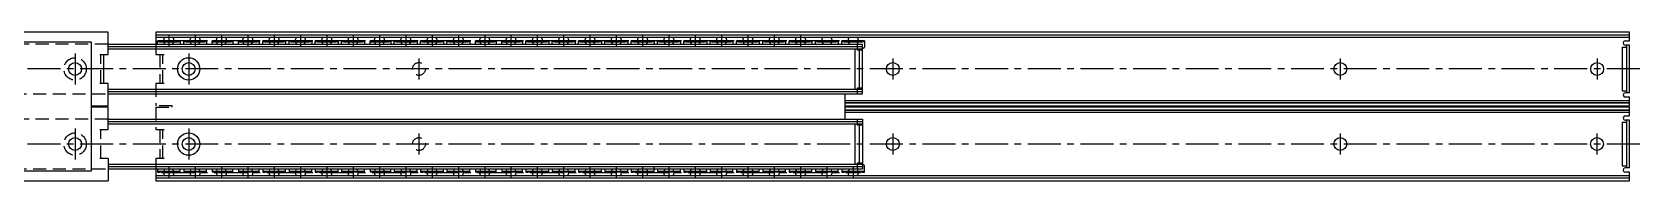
# Model space of a CAD drawing. Extents: x -5 to 1527, y -8 to 81.
# Drawn here: x 751 to 1527, y 10 to 81 of the extents above; entities that cross this region are included whole.
import ezdxf

# ---------------------------------------------------------------- set-up
doc = ezdxf.new("R2010")
doc.units = 0
doc.header["$LTSCALE"] = 0.5
doc.linetypes.add('CENTER', pattern=[50.8, 31.75, -6.35, 6.35, -6.35])
doc.linetypes.add('DASHED', pattern=[19.05, 12.7, -6.35])
for name, color, linetype in [('MSM_CENTER', 1, 'CENTER'), ('MSM_CONTINUOUS', 7, 'CONTINUOUS'), ('MSM_DASHED', 4, 'DASHED')]:
    doc.layers.add(name, color=color, linetype=linetype)

msp = doc.modelspace()

# ---------------------------------------------------------------- linework, layer by layer
at = {"layer": 'MSM_CENTER'}
for p, q in [((816.86, 79.89), (816.86, 74.67)), ((829.56, 79.89), (829.56, 74.67)), ((842.26, 79.89), (842.26, 74.67)), ((854.96, 79.89), (854.96, 74.67)), ((867.66, 79.89), (867.66, 74.67)), ((880.36, 79.89), (880.36, 74.67)), ((893.06, 79.89), (893.06, 74.67)), ((905.76, 79.89), (905.76, 74.67)), ((918.46, 79.89), (918.46, 74.67)), ((931.16, 79.89), (931.16, 74.67)), ((943.86, 79.89), (943.86, 74.67)), ((956.56, 79.89), (956.56, 74.67)), ((969.26, 79.89), (969.26, 74.67)), ((981.96, 79.89), (981.96, 74.67)), ((994.66, 79.89), (994.66, 74.67)), ((1007.36, 79.89), (1007.36, 74.67)), ((1020.06, 79.89), (1020.06, 74.67)), ((1032.76, 79.89), (1032.76, 74.67)), ((1045.46, 79.89), (1045.46, 74.67)), ((1058.16, 79.89), (1058.16, 74.67)), ((1070.86, 79.89), (1070.86, 74.67)), ((1083.56, 79.89), (1083.56, 74.67)), ((1096.26, 79.89), (1096.26, 74.67)), ((1108.96, 79.89), (1108.96, 74.67)), ((1121.66, 79.89), (1121.66, 74.67)), ((771.66, 71.15), (771.66, 56.35)), ((813.36, 77.4), (1150.56, 77.4)), ((826.46, 71.15), (826.46, 56.35)), ((1526.56, 63.75), (71.56, 63.75)), ((937.56, 68.85), (937.56, 58.65)), ((1166.16, 68.85), (1166.16, 58.65)), ((1382.06, 68.85), (1382.06, 58.65)), ((1505.96, 68.85), (1505.96, 58.65)), ((771.66, 35.05), (771.66, 20.25)), ((826.46, 35.05), (826.46, 20.25)), ((937.56, 32.75), (937.56, 22.55)), ((1166.16, 32.75), (1166.16, 22.55)), ((1382.06, 32.75), (1382.06, 22.55)), ((1505.86, 32.75), (1505.86, 22.55)), ((1526.56, 27.65), (71.56, 27.65)), ((816.86, 16.73), (816.86, 11.51)), ((829.56, 16.73), (829.56, 11.51)), ((842.26, 16.73), (842.26, 11.51)), ((854.96, 16.73), (854.96, 11.51)), ((867.66, 16.73), (867.66, 11.51)), ((880.36, 16.73), (880.36, 11.51)), ((893.06, 16.73), (893.06, 11.51)), ((905.76, 16.73), (905.76, 11.51)), ((918.46, 16.73), (918.46, 11.51)), ((931.16, 16.73), (931.16, 11.51)), ((943.86, 16.73), (943.86, 11.51)), ((956.56, 16.73), (956.56, 11.51)), ((969.26, 16.73), (969.26, 11.51)), ((981.96, 16.73), (981.96, 11.51)), ((994.66, 16.73), (994.66, 11.51)), ((1007.36, 16.73), (1007.36, 11.51)), ((1020.06, 16.73), (1020.06, 11.51)), ((1032.76, 16.73), (1032.76, 11.51)), ((1045.46, 16.73), (1045.46, 11.51)), ((1058.16, 16.73), (1058.16, 11.51)), ((1070.86, 16.73), (1070.86, 11.51)), ((1083.56, 16.73), (1083.56, 11.51)), ((1096.26, 16.73), (1096.26, 11.51)), ((1108.96, 16.73), (1108.96, 11.51)), ((1121.66, 16.73), (1121.66, 11.51)), ((1134.36, 16.73), (1134.36, 11.51)), ((1147.06, 16.73), (1147.06, 11.51)), ((813.36, 14), (1150.56, 14))]:
    msp.add_line(p, q, dxfattribs=at)
at = {"layer": 'MSM_CONTINUOUS'}
for p, q in [((787.56, 81.4), (76.56, 81.4)), ((787.56, 70.75), (787.56, 81.4)), ((1521.56, 81.4), (810.56, 81.4)), ((810.56, 81.4), (810.56, 75.67)), ((810.56, 80.2), (1521.56, 80.2)), ((1521.56, 78.89), (810.56, 78.89)), ((1521.56, 77.25), (1521.56, 81.4)), ((779.56, 76.7), (84.56, 76.7)), ((779.56, 14.7), (779.56, 76.7)), ((783.56, 70.75), (787.56, 70.75)), ((785.56, 56.75), (785.56, 70.75)), ((787.56, 75.67), (1151.56, 75.67)), ((787.56, 74.62), (1151.56, 74.62)), ((787.56, 73.4), (1151.56, 73.4)), ((811.36, 75.67), (811.36, 77.23)), ((821.36, 77.25), (812.36, 77.25)), ((812.36, 76.75), (821.36, 76.75)), ((822.36, 77.23), (822.36, 75.67)), ((824.06, 75.67), (824.06, 77.23)), ((834.06, 77.25), (825.06, 77.25)), ((825.06, 76.75), (834.06, 76.75)), ((835.06, 77.23), (835.06, 75.67)), ((846.76, 77.25), (837.76, 77.25)), ((837.76, 75.67), (837.76, 77.25)), ((837.76, 76.75), (846.76, 76.75)), ((847.76, 77.23), (847.76, 75.67)), ((859.46, 77.25), (850.46, 77.25)), ((850.46, 75.67), (850.46, 77.25)), ((850.46, 76.75), (859.46, 76.75)), ((860.46, 77.23), (860.46, 75.67)), ((862.16, 75.67), (862.16, 77.23)), ((872.16, 77.25), (863.16, 77.25)), ((863.16, 76.75), (872.16, 76.75)), ((873.16, 77.23), (873.16, 75.67)), ((874.86, 75.67), (874.86, 77.23)), ((884.86, 77.25), (875.86, 77.25)), ((875.86, 76.75), (884.86, 76.75)), ((885.86, 77.23), (885.86, 75.67)), ((887.56, 75.67), (887.56, 77.23)), ((897.56, 77.25), (888.56, 77.25)), ((888.56, 76.75), (897.56, 76.75)), ((898.56, 77.23), (898.56, 75.67)), ((900.26, 75.67), (900.26, 77.23)), ((910.26, 77.25), (901.26, 77.25)), ((901.26, 76.75), (910.26, 76.75)), ((911.26, 77.23), (911.26, 75.67)), ((922.96, 77.25), (913.96, 77.25)), ((913.96, 75.67), (913.96, 77.25)), ((913.96, 76.75), (922.96, 76.75)), ((923.96, 77.23), (923.96, 75.67)), ((925.66, 75.67), (925.66, 77.23)), ((935.66, 77.25), (926.66, 77.25)), ((926.66, 76.75), (935.66, 76.75)), ((936.66, 77.23), (936.66, 75.71)), ((938.36, 75.67), (938.36, 77.23)), ((948.36, 77.25), (939.36, 77.25)), ((939.36, 76.75), (948.36, 76.75)), ((949.36, 77.23), (949.36, 75.67)), ((951.06, 75.67), (951.06, 77.23)), ((961.06, 77.25), (952.06, 77.25)), ((952.06, 76.75), (961.06, 76.75)), ((962.06, 77.23), (962.06, 75.67)), ((973.76, 77.25), (964.76, 77.25)), ((964.76, 75.67), (964.76, 77.25)), ((964.76, 76.75), (973.76, 76.75)), ((974.76, 77.23), (974.76, 75.67)), ((986.46, 77.25), (977.46, 77.25)), ((977.46, 75.67), (977.46, 77.25)), ((977.46, 76.75), (986.46, 76.75)), ((987.46, 77.23), (987.46, 75.67)), ((989.16, 75.67), (989.16, 77.23)), ((999.16, 77.25), (990.16, 77.25)), ((990.16, 76.75), (999.16, 76.75)), ((1000.16, 77.23), (1000.16, 75.67)), ((1001.86, 75.67), (1001.86, 77.23)), ((1011.86, 77.25), (1002.86, 77.25)), ((1002.86, 76.75), (1011.86, 76.75)), ((1012.86, 77.23), (1012.86, 75.67)), ((1014.56, 75.67), (1014.56, 77.23)), ((1024.56, 77.25), (1015.56, 77.25)), ((1015.56, 76.75), (1024.56, 76.75)), ((1025.56, 77.23), (1025.56, 75.67)), ((1027.26, 75.67), (1027.26, 77.23)), ((1037.26, 77.25), (1028.26, 77.25)), ((1028.26, 76.75), (1037.26, 76.75)), ((1038.26, 77.23), (1038.26, 75.67)), ((1039.96, 75.67), (1039.96, 77.23)), ((1049.96, 77.25), (1040.96, 77.25)), ((1040.96, 76.75), (1049.96, 76.75)), ((1050.96, 77.23), (1050.96, 75.67)), ((1052.66, 75.67), (1052.66, 77.23)), ((1062.66, 77.25), (1053.66, 77.25)), ((1053.66, 76.75), (1062.66, 76.75)), ((1063.66, 77.23), (1063.66, 75.67)), ((1065.36, 75.67), (1065.36, 77.23)), ((1075.36, 77.25), (1066.36, 77.25)), ((1066.36, 76.75), (1075.36, 76.75)), ((1076.36, 77.23), (1076.36, 75.67)), ((1078.06, 75.67), (1078.06, 77.23)), ((1088.06, 77.25), (1079.06, 77.25)), ((1079.06, 76.75), (1088.06, 76.75)), ((1089.06, 77.23), (1089.06, 75.67)), ((1090.76, 75.67), (1090.76, 77.23)), ((1100.76, 77.25), (1091.76, 77.25)), ((1091.76, 76.75), (1100.76, 76.75)), ((1101.76, 77.23), (1101.76, 75.67)), ((1103.46, 75.67), (1103.46, 77.23)), ((1113.46, 77.25), (1104.46, 77.25)), ((1104.46, 76.75), (1113.46, 76.75)), ((1114.46, 77.23), (1114.46, 75.67)), ((1116.16, 75.67), (1116.16, 77.23)), ((1126.16, 77.25), (1117.16, 77.25)), ((1117.16, 76.75), (1126.16, 76.75)), ((1127.16, 77.23), (1127.16, 75.67)), ((1128.86, 75.67), (1128.86, 77.23)), ((1138.86, 77.25), (1129.86, 77.25)), ((1129.86, 76.75), (1138.86, 76.75)), ((1139.86, 77.23), (1139.86, 75.67)), ((1141.56, 75.67), (1141.56, 77.23)), ((1151.56, 77.25), (1142.56, 77.25)), ((1142.56, 76.75), (1151.56, 76.75)), ((1148.06, 54.1), (1148.06, 73.4)), ((1149.06, 72.75), (1149.06, 75.67)), ((1151.56, 72.75), (1149.06, 72.75)), ((1150.06, 54.75), (1150.06, 72.75)), ((1151.56, 51.83), (1151.56, 75.67)), ((1152.06, 73.75), (1151.56, 73.75)), ((1152.56, 77.23), (1152.56, 74.25)), ((1518.06, 74.25), (1520.06, 74.25)), ((1518.06, 74.25), (1518.06, 53.25)), ((1519.56, 77.25), (1521.56, 77.25)), ((1521.56, 75.25), (1519.56, 75.25)), ((1520.06, 75.25), (1520.06, 52.25)), ((1521.56, 52.25), (1521.56, 75.25)), ((787.56, 56.75), (783.56, 56.75)), ((787.56, 46.1), (787.56, 56.75)), ((1149.06, 51.83), (1149.06, 54.75)), ((1149.06, 54.75), (1151.56, 54.75)), ((787.56, 54.1), (1151.56, 54.1)), ((787.56, 52.88), (1151.56, 52.88)), ((787.56, 51.83), (1151.56, 51.83)), ((1143.06, 51.83), (1143.06, 39.57)), ((1143.06, 48.61), (1521.56, 48.61)), ((1143.06, 47.6), (1521.56, 47.6)), ((1521.56, 47.3), (1143.06, 47.3)), ((1518.06, 53.25), (1520.06, 53.25)), ((1521.56, 52.25), (1519.56, 52.25)), ((1521.56, 50.25), (1519.56, 50.25)), ((1521.56, 46.1), (1521.56, 50.25)), ((779.56, 46.1), (787.56, 46.1)), ((787.56, 45.3), (779.56, 45.3)), ((787.56, 34.65), (787.56, 45.3)), ((787.56, 39.57), (1151.56, 39.57)), ((1143.06, 46.1), (1521.56, 46.1)), ((1521.56, 45.3), (1143.06, 45.3)), ((1143.06, 44.1), (1521.56, 44.1)), ((1521.56, 43.8), (1143.06, 43.8)), ((1521.56, 42.79), (1143.06, 42.79)), ((1149.06, 36.65), (1149.06, 39.57)), ((1151.56, 39.57), (1151.56, 15.73)), ((1513.56, 45.3), (1513.56, 46.1)), ((1519.56, 41.15), (1521.56, 41.15)), ((1521.56, 39.15), (1519.56, 39.15)), ((1520.06, 39.15), (1520.06, 16.15)), ((1521.56, 41.15), (1521.56, 45.3)), ((1521.56, 16.15), (1521.56, 39.15)), ((783.56, 34.65), (787.56, 34.65)), ((787.56, 38.52), (1151.56, 38.52)), ((787.56, 37.3), (1151.56, 37.3)), ((1148.06, 18), (1148.06, 37.3)), ((1151.56, 36.65), (1149.06, 36.65)), ((1150.06, 18.65), (1150.06, 36.65)), ((1518.06, 38.15), (1518.06, 17.15)), ((1518.06, 38.15), (1520.06, 38.15)), ((787.56, 20.65), (783.56, 20.65)), ((787.56, 20.65), (787.56, 10)), ((787.56, 18), (1151.56, 18)), ((787.56, 16.78), (1151.56, 16.78)), ((787.56, 15.73), (1151.56, 15.73)), ((810.56, 15.73), (810.56, 10)), ((811.36, 15.73), (811.36, 14.17)), ((822.36, 14.17), (822.36, 15.73)), ((824.06, 15.73), (824.06, 14.17)), ((835.06, 14.17), (835.06, 15.73)), ((837.76, 15.73), (837.76, 14.15)), ((847.76, 14.17), (847.76, 15.73)), ((850.46, 15.73), (850.46, 14.15)), ((860.46, 14.17), (860.46, 15.73)), ((862.16, 15.73), (862.16, 14.17)), ((873.16, 14.17), (873.16, 15.73)), ((874.86, 15.73), (874.86, 14.17)), ((885.86, 14.17), (885.86, 15.73)), ((887.56, 15.73), (887.56, 14.17)), ((898.56, 14.17), (898.56, 15.73)), ((900.26, 15.73), (900.26, 14.17)), ((911.26, 14.17), (911.26, 15.73)), ((913.96, 15.73), (913.96, 14.15)), ((923.96, 14.17), (923.96, 15.73)), ((925.66, 15.73), (925.66, 14.17)), ((936.66, 14.17), (936.66, 15.69)), ((938.36, 15.73), (938.36, 14.17)), ((949.36, 14.17), (949.36, 15.73)), ((951.06, 15.73), (951.06, 14.17)), ((962.06, 14.17), (962.06, 15.73)), ((964.76, 15.73), (964.76, 14.15)), ((974.76, 14.17), (974.76, 15.73)), ((977.46, 15.73), (977.46, 14.15)), ((987.46, 14.17), (987.46, 15.73)), ((989.16, 15.73), (989.16, 14.17)), ((1000.16, 14.17), (1000.16, 15.73)), ((1001.86, 15.73), (1001.86, 14.17)), ((1012.86, 14.17), (1012.86, 15.73)), ((1014.56, 15.73), (1014.56, 14.17)), ((1025.56, 14.17), (1025.56, 15.73)), ((1027.26, 15.73), (1027.26, 14.17)), ((1038.26, 14.17), (1038.26, 15.73)), ((1039.96, 15.73), (1039.96, 14.17)), ((1050.96, 14.17), (1050.96, 16.78)), ((1052.66, 15.73), (1052.66, 14.17)), ((1063.66, 14.17), (1063.66, 15.73)), ((1065.36, 15.73), (1065.36, 14.17)), ((1076.36, 14.17), (1076.36, 15.73)), ((1078.06, 15.73), (1078.06, 14.17)), ((1089.06, 14.17), (1089.06, 15.73)), ((1090.76, 15.73), (1090.76, 14.17)), ((1101.76, 14.17), (1101.76, 15.73)), ((1103.46, 15.73), (1103.46, 14.17)), ((1114.46, 14.17), (1114.46, 15.73)), ((1116.16, 15.73), (1116.16, 14.17)), ((1127.16, 14.17), (1127.16, 15.73)), ((1128.86, 15.73), (1128.86, 14.17)), ((1139.86, 14.17), (1139.86, 15.73)), ((1141.56, 15.73), (1141.56, 14.17)), ((1149.06, 15.73), (1149.06, 18.65)), ((1149.06, 18.65), (1151.56, 18.65)), ((1152.06, 17.65), (1151.56, 17.65)), ((1152.56, 14.17), (1152.56, 17.15)), ((1518.06, 17.15), (1520.06, 17.15)), ((1521.56, 16.15), (1519.56, 16.15)), ((76.56, 10), (787.56, 10)), ((84.56, 14.7), (779.56, 14.7)), ((810.56, 12.51), (1521.56, 12.51)), ((1521.56, 11.2), (810.56, 11.2)), ((810.56, 10), (1521.56, 10)), ((812.36, 14.65), (821.36, 14.65)), ((821.36, 14.15), (812.36, 14.15)), ((825.06, 14.65), (834.06, 14.65)), ((834.06, 14.15), (825.06, 14.15)), ((837.76, 14.65), (846.76, 14.65)), ((846.76, 14.15), (837.76, 14.15)), ((850.46, 14.65), (859.46, 14.65)), ((859.46, 14.15), (850.46, 14.15)), ((863.16, 14.65), (872.16, 14.65)), ((872.16, 14.15), (863.16, 14.15)), ((875.86, 14.65), (884.86, 14.65)), ((884.86, 14.15), (875.86, 14.15)), ((888.56, 14.65), (897.56, 14.65)), ((897.56, 14.15), (888.56, 14.15)), ((901.26, 14.65), (910.26, 14.65)), ((910.26, 14.15), (901.26, 14.15)), ((913.96, 14.65), (922.96, 14.65)), ((922.96, 14.15), (913.96, 14.15)), ((926.66, 14.65), (935.66, 14.65)), ((935.66, 14.15), (926.66, 14.15)), ((939.36, 14.65), (948.36, 14.65)), ((948.36, 14.15), (939.36, 14.15)), ((952.06, 14.65), (961.06, 14.65)), ((961.06, 14.15), (952.06, 14.15)), ((964.76, 14.65), (973.76, 14.65)), ((973.76, 14.15), (964.76, 14.15)), ((977.46, 14.65), (986.46, 14.65)), ((986.46, 14.15), (977.46, 14.15)), ((990.16, 14.65), (999.16, 14.65)), ((999.16, 14.15), (990.16, 14.15)), ((1002.86, 14.65), (1011.86, 14.65)), ((1011.86, 14.15), (1002.86, 14.15)), ((1015.56, 14.65), (1024.56, 14.65)), ((1024.56, 14.15), (1015.56, 14.15)), ((1028.26, 14.65), (1037.26, 14.65)), ((1037.26, 14.15), (1028.26, 14.15)), ((1040.96, 14.65), (1049.96, 14.65)), ((1049.96, 14.15), (1040.96, 14.15)), ((1053.66, 14.65), (1062.66, 14.65)), ((1062.66, 14.15), (1053.66, 14.15)), ((1066.36, 14.65), (1075.36, 14.65)), ((1075.36, 14.15), (1066.36, 14.15)), ((1079.06, 14.65), (1088.06, 14.65)), ((1088.06, 14.15), (1079.06, 14.15)), ((1091.76, 14.65), (1100.76, 14.65)), ((1100.76, 14.15), (1091.76, 14.15)), ((1104.46, 14.65), (1113.46, 14.65)), ((1113.46, 14.15), (1104.46, 14.15)), ((1117.16, 14.65), (1126.16, 14.65)), ((1126.16, 14.15), (1117.16, 14.15)), ((1129.86, 14.65), (1138.86, 14.65)), ((1138.86, 14.15), (1129.86, 14.15)), ((1142.56, 14.65), (1151.56, 14.65)), ((1151.56, 14.15), (1142.56, 14.15)), ((1521.56, 14.15), (1519.56, 14.15)), ((1521.56, 10), (1521.56, 14.15))]:
    msp.add_line(p, q, dxfattribs=at)
for centre, radius in [((771.66, 63.75), 3.1), ((826.46, 63.75), 5.4), ((826.46, 63.75), 3.1), ((1166.16, 63.75), 3.1), ((1382.06, 63.75), 3.1), ((1505.96, 63.75), 3.1), ((826.46, 27.65), 5.4), ((771.66, 27.65), 3.1), ((826.46, 27.65), 3.1), ((1166.16, 27.65), 3.1), ((1382.06, 27.65), 3.1), ((1505.86, 27.65), 3.1)]:
    msp.add_circle(centre, radius, dxfattribs=at)
for centre, radius, start, end in [((816.86, 77.4), 2.5, 143.47578, 183.43981), ((816.86, 77.4), 2.5, 356.56019, 36.52422), ((829.56, 77.4), 2.5, 143.47578, 183.43981), ((829.56, 77.4), 2.5, 356.56019, 36.52422), ((842.26, 77.4), 2.5, 143.47578, 183.43981), ((842.26, 77.4), 2.5, 356.56019, 36.52422), ((854.96, 77.4), 2.5, 143.47578, 183.43981), ((854.96, 77.4), 2.5, 356.56019, 36.52422), ((867.66, 77.4), 2.5, 143.47578, 183.43981), ((867.66, 77.4), 2.5, 356.56019, 36.52422), ((880.36, 77.4), 2.5, 143.47578, 183.43981), ((880.36, 77.4), 2.5, 356.56019, 36.52422), ((893.06, 77.4), 2.5, 143.47578, 183.43981), ((893.06, 77.4), 2.5, 356.56019, 36.52422), ((905.76, 77.4), 2.5, 143.47578, 183.43981), ((905.76, 77.4), 2.5, 356.56019, 36.52422), ((918.46, 77.4), 2.5, 143.47578, 183.43981), ((918.46, 77.4), 2.5, 356.56019, 36.52422), ((931.16, 77.4), 2.5, 143.47578, 183.43981), ((931.16, 77.4), 2.5, 356.56019, 36.52422), ((943.86, 77.4), 2.5, 143.47578, 183.43981), ((943.86, 77.4), 2.5, 356.56019, 36.52422), ((956.56, 77.4), 2.5, 143.47578, 183.43981), ((956.56, 77.4), 2.5, 356.56019, 36.52422), ((969.26, 77.4), 2.5, 143.47578, 183.43981), ((969.26, 77.4), 2.5, 356.56019, 36.52422), ((981.96, 77.4), 2.5, 143.47578, 183.43981), ((981.96, 77.4), 2.5, 356.56019, 36.52422), ((994.66, 77.4), 2.5, 143.47578, 183.43981), ((994.66, 77.4), 2.5, 356.56019, 36.52422), ((1007.36, 77.4), 2.5, 143.47578, 183.43981), ((1007.36, 77.4), 2.5, 356.56019, 36.52422), ((1020.06, 77.4), 2.5, 143.47578, 183.43981), ((1020.06, 77.4), 2.5, 356.56019, 36.52422), ((1032.76, 77.4), 2.5, 143.47578, 183.43981), ((1032.76, 77.4), 2.5, 356.56019, 36.52422), ((1045.46, 77.4), 2.5, 143.47578, 183.43981), ((1045.46, 77.4), 2.5, 356.56019, 36.52422), ((1058.16, 77.4), 2.5, 143.47578, 183.43981), ((1058.16, 77.4), 2.5, 356.56019, 36.52422), ((1070.86, 77.4), 2.5, 143.47578, 183.43981), ((1070.86, 77.4), 2.5, 356.56019, 36.52422), ((1083.56, 77.4), 2.5, 143.47578, 183.43981), ((1083.56, 77.4), 2.5, 356.56019, 36.52422), ((1096.26, 77.4), 2.5, 143.47578, 183.43981), ((1096.26, 77.4), 2.5, 356.56019, 36.52422), ((1108.96, 77.4), 2.5, 143.47578, 183.43981), ((1108.96, 77.4), 2.5, 356.56019, 36.52422), ((1121.66, 77.4), 2.5, 143.47578, 183.43981), ((1121.66, 77.4), 2.5, 356.56019, 36.52422), ((1134.36, 77.4), 2.5, 143.47578, 183.43981), ((1134.36, 77.4), 2.5, 356.56019, 36.52422), ((1147.06, 77.4), 2.5, 143.47578, 183.43981), ((1147.06, 77.4), 2.5, 356.56019, 36.52422), ((812.11, 62.91), 14.34, 89.00139, 92.99837), ((812.11, 62.41), 14.34, 89.0012, 92.99845), ((816.86, 77.4), 2.5, 195.06827, 223.94553), ((816.86, 77.4), 2.5, 316.05447, 344.93173), ((821.61, 62.91), 14.34, 87.00163, 90.99861), ((821.61, 62.41), 14.34, 87.00155, 90.9988), ((824.81, 62.91), 14.34, 89.00154, 92.99822), ((824.81, 62.41), 14.34, 89.00135, 92.9983), ((829.56, 77.4), 2.5, 195.06827, 223.94553), ((829.56, 77.4), 2.5, 316.05447, 344.93173), ((834.31, 62.91), 14.34, 87.00178, 90.99846), ((834.31, 62.41), 14.34, 87.0017, 90.99865), ((842.26, 77.4), 2.5, 195.06827, 223.94553), ((842.26, 77.4), 2.5, 316.05447, 344.93173), ((847.01, 62.91), 14.34, 87.00163, 90.99858), ((847.01, 62.41), 14.34, 87.00154, 90.99878), ((854.96, 77.4), 2.5, 195.06827, 223.94553), ((854.96, 77.4), 2.5, 316.05447, 344.93173), ((859.71, 62.91), 14.34, 87.00168, 90.99856), ((859.71, 62.41), 14.34, 87.00159, 90.99876), ((862.91, 62.91), 14.34, 89.00144, 92.99832), ((862.91, 62.41), 14.34, 89.00124, 92.99841), ((867.66, 77.4), 2.5, 195.06827, 223.94553), ((867.66, 77.4), 2.5, 316.05447, 344.93173), ((872.41, 62.91), 14.34, 87.00178, 90.99846), ((872.41, 62.41), 14.34, 87.0017, 90.99865), ((875.61, 62.91), 14.34, 89.00142, 92.99837), ((875.61, 62.41), 14.34, 89.00122, 92.99846), ((880.36, 77.4), 2.5, 195.06827, 223.94553), ((880.36, 77.4), 2.5, 316.05447, 344.93173), ((885.11, 62.91), 14.34, 87.00168, 90.99856), ((885.11, 62.41), 14.34, 87.00159, 90.99876), ((888.31, 62.91), 14.34, 89.00147, 92.99829), ((888.31, 62.41), 14.34, 89.00127, 92.99838), ((893.06, 77.4), 2.5, 195.06827, 223.94553), ((893.06, 77.4), 2.5, 316.05447, 344.93173), ((897.81, 62.91), 14.34, 87.00173, 90.99851), ((897.81, 62.41), 14.34, 87.00164, 90.9987), ((901.01, 62.91), 14.34, 89.00147, 92.99829), ((901.01, 62.41), 14.34, 89.00127, 92.99838), ((905.76, 77.4), 2.5, 195.06827, 223.94553), ((905.76, 77.4), 2.5, 316.05447, 344.93173), ((910.51, 62.91), 14.34, 87.00171, 90.99853), ((910.51, 62.41), 14.34, 87.00162, 90.99873), ((918.46, 77.4), 2.5, 195.06827, 223.94553), ((918.46, 77.4), 2.5, 316.05447, 344.93173), ((923.21, 62.91), 14.34, 87.00171, 90.99853), ((923.21, 62.41), 14.34, 87.00162, 90.99873), ((926.41, 62.91), 14.34, 89.00149, 92.99827), ((926.41, 62.41), 14.34, 89.0013, 92.99836), ((931.16, 77.4), 2.5, 195.06827, 223.94553), ((931.16, 77.4), 2.5, 316.05447, 344.93173), ((935.91, 62.91), 14.34, 87.00178, 90.99846), ((935.91, 62.41), 14.34, 87.0017, 90.99865), ((939.11, 62.91), 14.34, 89.00139, 92.99837), ((939.11, 62.41), 14.34, 89.0012, 92.99845), ((943.86, 77.4), 2.5, 195.06827, 223.94553), ((943.86, 77.4), 2.5, 316.05447, 344.93173), ((948.61, 62.91), 14.34, 87.00163, 90.99861), ((948.61, 62.41), 14.34, 87.00155, 90.9988), ((951.81, 62.91), 14.34, 89.00154, 92.99822), ((951.81, 62.41), 14.34, 89.00135, 92.9983), ((956.56, 77.4), 2.5, 195.06827, 223.94553), ((956.56, 77.4), 2.5, 316.05447, 344.93173), ((961.31, 62.91), 14.34, 87.00178, 90.99846), ((961.31, 62.41), 14.34, 87.0017, 90.99865), ((969.26, 77.4), 2.5, 195.06827, 223.94553), ((969.26, 77.4), 2.5, 316.05447, 344.93173), ((974.01, 62.91), 14.34, 87.00163, 90.99858), ((974.01, 62.41), 14.34, 87.00154, 90.99878), ((981.96, 77.4), 2.5, 195.06827, 223.94553), ((981.96, 77.4), 2.5, 316.05447, 344.93173), ((986.71, 62.91), 14.34, 87.00168, 90.99856), ((986.71, 62.41), 14.34, 87.00159, 90.99876), ((989.91, 62.91), 14.34, 89.00144, 92.99832), ((989.91, 62.41), 14.34, 89.00124, 92.99841), ((994.66, 77.4), 2.5, 195.06827, 223.94553), ((994.66, 77.4), 2.5, 316.05447, 344.93173), ((999.41, 62.91), 14.34, 87.00178, 90.99846), ((999.41, 62.41), 14.34, 87.0017, 90.99865), ((1002.61, 62.91), 14.34, 89.00142, 92.99837), ((1002.61, 62.41), 14.34, 89.00122, 92.99846), ((1007.36, 77.4), 2.5, 195.06827, 223.94553), ((1007.36, 77.4), 2.5, 316.05447, 344.93173), ((1012.11, 62.91), 14.34, 87.00168, 90.99856), ((1012.11, 62.41), 14.34, 87.00159, 90.99876), ((1015.31, 62.91), 14.34, 89.00154, 92.99822), ((1015.31, 62.41), 14.34, 89.00135, 92.9983), ((1020.06, 77.4), 2.5, 196.76195, 223.94553), ((1020.06, 77.4), 2.5, 316.05447, 343.36361), ((1024.81, 62.91), 14.34, 87.00178, 90.99846), ((1024.81, 62.41), 14.34, 87.0017, 90.99865), ((1028.01, 62.91), 14.34, 89.00142, 92.99837), ((1028.01, 62.41), 14.34, 89.00122, 92.99846), ((1032.76, 77.4), 2.5, 195.06827, 223.94553), ((1032.76, 77.4), 2.5, 316.05447, 344.93173), ((1037.51, 62.91), 14.34, 87.00168, 90.99856), ((1037.51, 62.41), 14.34, 87.00159, 90.99876), ((1040.71, 62.91), 14.34, 89.00154, 92.99822), ((1040.71, 62.41), 14.34, 89.00135, 92.9983), ((1045.46, 77.4), 2.5, 196.76195, 223.94553), ((1045.46, 77.4), 2.5, 316.05447, 343.36361), ((1050.21, 62.91), 14.34, 87.00178, 90.99846), ((1050.21, 62.41), 14.34, 87.0017, 90.99865), ((1053.41, 62.91), 14.34, 89.00142, 92.99837), ((1053.41, 62.41), 14.34, 89.00122, 92.99846), ((1058.16, 77.4), 2.5, 195.06827, 223.94553), ((1058.16, 77.4), 2.5, 316.05447, 344.93173), ((1062.91, 62.91), 14.34, 87.00168, 90.99856), ((1062.91, 62.41), 14.34, 87.00159, 90.99876), ((1066.11, 62.91), 14.34, 89.00154, 92.99822), ((1066.11, 62.41), 14.34, 89.00135, 92.9983), ((1070.86, 77.4), 2.5, 196.76195, 223.94553), ((1070.86, 77.4), 2.5, 316.05447, 343.36361), ((1075.61, 62.91), 14.34, 87.00178, 90.99846), ((1075.61, 62.41), 14.34, 87.0017, 90.99865), ((1078.81, 62.91), 14.34, 89.00142, 92.99837), ((1078.81, 62.41), 14.34, 89.00122, 92.99846), ((1083.56, 77.4), 2.5, 195.06827, 223.94553), ((1083.56, 77.4), 2.5, 316.05447, 344.93173), ((1088.31, 62.91), 14.34, 87.00168, 90.99856), ((1088.31, 62.41), 14.34, 87.00159, 90.99876), ((1091.51, 62.91), 14.34, 89.00154, 92.99822), ((1091.51, 62.41), 14.34, 89.00135, 92.9983), ((1096.26, 77.4), 2.5, 196.76195, 223.94553), ((1096.26, 77.4), 2.5, 316.05447, 343.36361), ((1101.01, 62.91), 14.34, 87.00178, 90.99846), ((1101.01, 62.41), 14.34, 87.0017, 90.99865), ((1104.21, 62.91), 14.34, 89.00142, 92.99837), ((1104.21, 62.41), 14.34, 89.00122, 92.99846), ((1108.96, 77.4), 2.5, 195.06827, 223.94553), ((1108.96, 77.4), 2.5, 316.05447, 344.93173), ((1113.71, 62.91), 14.34, 87.00168, 90.99856), ((1113.71, 62.41), 14.34, 87.00159, 90.99876), ((1116.91, 62.91), 14.34, 89.00154, 92.99822), ((1116.91, 62.41), 14.34, 89.00135, 92.9983), ((1121.66, 77.4), 2.5, 196.76195, 223.94553), ((1121.66, 77.4), 2.5, 316.05447, 343.36361), ((1126.41, 62.91), 14.34, 87.00178, 90.99846), ((1126.41, 62.41), 14.34, 87.0017, 90.99865), ((1129.61, 62.91), 14.34, 89.00142, 92.99837), ((1129.61, 62.41), 14.34, 89.00122, 92.99846), ((1134.36, 77.4), 2.5, 195.06827, 223.94553), ((1134.36, 77.4), 2.5, 316.05447, 344.93173), ((1139.11, 62.91), 14.34, 87.00168, 90.99856), ((1139.11, 62.41), 14.34, 87.00159, 90.99876), ((1142.31, 62.91), 14.34, 89.00154, 92.99822), ((1142.31, 62.41), 14.34, 89.00135, 92.9983), ((1147.06, 77.4), 2.5, 195.06827, 223.94553), ((1147.06, 77.4), 2.5, 316.05447, 344.93173), ((1151.81, 62.91), 14.34, 87.00178, 90.99846), ((1151.81, 62.41), 14.34, 87.0017, 90.99865), ((1152.06, 74.25), 0.5, 270, 0), ((1519.56, 76.25), 1, 89.99931, 270.00069), ((1519.56, 51.25), 1, 89.99931, 270.00069), ((1519.56, 40.15), 1, 89.99931, 270.00069), ((816.86, 14), 2.5, 136.05447, 164.93163), ((816.86, 14), 2.5, 15.06837, 43.94553), ((829.56, 14), 2.5, 136.05447, 164.93163), ((829.56, 14), 2.5, 15.06837, 43.94553), ((842.26, 14), 2.5, 136.05447, 164.93163), ((842.26, 14), 2.5, 15.06837, 43.94553), ((854.96, 14), 2.5, 136.05447, 164.93162), ((854.96, 14), 2.5, 15.06838, 43.94553), ((867.66, 14), 2.5, 136.05447, 164.93162), ((867.66, 14), 2.5, 15.06838, 43.94553), ((880.36, 14), 2.5, 136.05447, 164.93162), ((880.36, 14), 2.5, 15.06838, 43.94553), ((893.06, 14), 2.5, 136.05447, 164.93162), ((893.06, 14), 2.5, 15.06838, 43.94553), ((905.76, 14), 2.5, 136.05447, 164.93162), ((905.76, 14), 2.5, 15.06838, 43.94553), ((918.46, 14), 2.5, 136.05447, 164.93161), ((918.46, 14), 2.5, 15.06839, 43.94553), ((931.16, 14), 2.5, 136.05447, 164.93161), ((931.16, 14), 2.5, 15.06839, 43.94553), ((943.86, 14), 2.5, 136.05447, 164.93173), ((943.86, 14), 2.5, 15.06826, 43.94553), ((956.56, 14), 2.5, 136.05447, 164.93173), ((956.56, 14), 2.5, 15.06826, 43.94553), ((969.26, 14), 2.5, 136.05447, 164.93173), ((969.26, 14), 2.5, 15.06826, 43.94553), ((981.96, 14), 2.5, 136.05447, 164.93173), ((981.96, 14), 2.5, 15.06826, 43.94553), ((994.66, 14), 2.5, 136.05447, 164.93173), ((994.66, 14), 2.5, 15.06826, 43.94553), ((1007.36, 14), 2.5, 136.05447, 164.93173), ((1007.36, 14), 2.5, 15.06826, 43.94553), ((1020.06, 14), 2.5, 136.05447, 163.23805), ((1020.06, 14), 2.5, 16.63639, 43.94553), ((1032.76, 14), 2.5, 136.05447, 164.93173), ((1032.76, 14), 2.5, 15.06826, 43.94553), ((1045.46, 14), 2.5, 136.05447, 163.23805), ((1045.46, 14), 2.5, 16.63639, 43.94553), ((1058.16, 14), 2.5, 136.05447, 164.93173), ((1058.16, 14), 2.5, 15.06826, 43.94553), ((1070.86, 14), 2.5, 136.05447, 163.23805), ((1070.86, 14), 2.5, 16.63639, 43.94553), ((1083.56, 14), 2.5, 136.05447, 164.93173), ((1083.56, 14), 2.5, 15.06826, 43.94553), ((1096.26, 14), 2.5, 136.05447, 163.23805), ((1096.26, 14), 2.5, 16.63639, 43.94553), ((1108.96, 14), 2.5, 136.05447, 164.93173), ((1108.96, 14), 2.5, 15.06826, 43.94553), ((1121.66, 14), 2.5, 136.05447, 163.23805), ((1121.66, 14), 2.5, 16.63639, 43.94553), ((1134.36, 14), 2.5, 136.05447, 164.93173), ((1134.36, 14), 2.5, 15.06826, 43.94553), ((1147.06, 14), 2.5, 136.05447, 164.93173), ((1147.06, 14), 2.5, 15.06826, 43.94553), ((1152.06, 17.15), 0.5, 360, 90), ((1519.56, 15.15), 1, 89.99931, 270.00069), ((812.11, 28.99), 14.34, 267.00155, 270.9988), ((812.11, 28.49), 14.34, 267.00163, 270.99861), ((816.86, 14), 2.5, 176.56019, 216.52422), ((816.86, 14), 2.5, 323.47578, 3.43981), ((821.61, 28.99), 14.34, 269.0012, 272.99845), ((821.61, 28.49), 14.34, 269.00139, 272.99836), ((824.81, 28.99), 14.34, 267.0017, 270.99865), ((824.81, 28.49), 14.34, 267.00178, 270.99846), ((829.56, 14), 2.5, 176.56019, 216.52422), ((829.56, 14), 2.5, 323.47578, 3.43981), ((834.31, 28.99), 14.34, 269.00135, 272.9983), ((834.31, 28.49), 14.34, 269.00154, 272.99822), ((842.26, 14), 2.5, 176.56019, 216.52422), ((842.26, 14), 2.5, 323.47578, 3.43981), ((847.01, 28.99), 14.34, 269.00122, 272.99846), ((847.01, 28.49), 14.34, 269.00142, 272.99837), ((854.96, 14), 2.5, 176.56019, 216.52422), ((854.96, 14), 2.5, 323.47578, 3.43981), ((859.71, 28.99), 14.34, 269.00124, 272.99841), ((859.71, 28.49), 14.34, 269.00144, 272.99832), ((862.91, 28.99), 14.34, 267.00159, 270.99876), ((862.91, 28.49), 14.34, 267.00168, 270.99856), ((867.66, 14), 2.5, 176.56019, 216.52422), ((867.66, 14), 2.5, 323.47578, 3.43981), ((872.41, 28.99), 14.34, 269.00135, 272.9983), ((872.41, 28.49), 14.34, 269.00154, 272.99822), ((875.61, 28.99), 14.34, 267.00154, 270.99878), ((875.61, 28.49), 14.34, 267.00163, 270.99858), ((880.36, 14), 2.5, 176.56019, 216.52422), ((880.36, 14), 2.5, 323.47578, 3.43981), ((885.11, 28.99), 14.34, 269.00124, 272.99841), ((885.11, 28.49), 14.34, 269.00144, 272.99832), ((888.31, 28.99), 14.34, 267.00162, 270.99873), ((888.31, 28.49), 14.34, 267.00171, 270.99853), ((893.06, 14), 2.5, 176.56019, 216.52422), ((893.06, 14), 2.5, 323.47578, 3.43981), ((897.81, 28.99), 14.34, 269.0013, 272.99835), ((897.81, 28.49), 14.34, 269.00149, 272.99827), ((901.01, 28.99), 14.34, 267.00162, 270.99873), ((901.01, 28.49), 14.34, 267.00171, 270.99853), ((905.76, 14), 2.5, 176.56019, 216.52422), ((905.76, 14), 2.5, 323.47578, 3.43981), ((910.51, 28.99), 14.34, 269.00127, 272.99838), ((910.51, 28.49), 14.34, 269.00147, 272.99829), ((918.46, 14), 2.5, 176.56019, 216.52422), ((918.46, 14), 2.5, 323.47578, 3.43981), ((923.21, 28.99), 14.34, 269.00127, 272.99838), ((923.21, 28.49), 14.34, 269.00147, 272.99829), ((926.41, 28.99), 14.34, 267.00164, 270.9987), ((926.41, 28.49), 14.34, 267.00173, 270.99851), ((931.16, 14), 2.5, 176.56019, 216.52422), ((931.16, 14), 2.5, 323.47578, 3.43981), ((935.91, 28.99), 14.34, 269.00135, 272.9983), ((935.91, 28.49), 14.34, 269.00154, 272.99822), ((939.11, 28.99), 14.34, 267.00155, 270.9988), ((939.11, 28.49), 14.34, 267.00163, 270.99861), ((943.86, 14), 2.5, 176.56019, 216.52422), ((943.86, 14), 2.5, 323.47578, 3.43981), ((948.61, 28.99), 14.34, 269.0012, 272.99845), ((948.61, 28.49), 14.34, 269.00139, 272.99836), ((951.81, 28.99), 14.34, 267.0017, 270.99865), ((951.81, 28.49), 14.34, 267.00178, 270.99846), ((956.56, 14), 2.5, 176.56019, 216.52422), ((956.56, 14), 2.5, 323.47578, 3.43981), ((961.31, 28.99), 14.34, 269.00135, 272.9983), ((961.31, 28.49), 14.34, 269.00154, 272.99822), ((969.26, 14), 2.5, 176.56019, 216.52422), ((969.26, 14), 2.5, 323.47578, 3.43981), ((974.01, 28.99), 14.34, 269.00122, 272.99846), ((974.01, 28.49), 14.34, 269.00142, 272.99837), ((981.96, 14), 2.5, 176.56019, 216.52422), ((981.96, 14), 2.5, 323.47578, 3.43981), ((986.71, 28.99), 14.34, 269.00124, 272.99841), ((986.71, 28.49), 14.34, 269.00144, 272.99832), ((989.91, 28.99), 14.34, 267.00159, 270.99876), ((989.91, 28.49), 14.34, 267.00168, 270.99856), ((994.66, 14), 2.5, 176.56019, 216.52422), ((994.66, 14), 2.5, 323.47578, 3.43981), ((999.41, 28.99), 14.34, 269.00135, 272.9983), ((999.41, 28.49), 14.34, 269.00154, 272.99822), ((1002.61, 28.99), 14.34, 267.00154, 270.99878), ((1002.61, 28.49), 14.34, 267.00163, 270.99858), ((1007.36, 14), 2.5, 176.56019, 216.52422), ((1007.36, 14), 2.5, 323.47578, 3.43981), ((1012.11, 28.99), 14.34, 269.00124, 272.99841), ((1012.11, 28.49), 14.34, 269.00144, 272.99832), ((1015.31, 28.99), 14.34, 267.0017, 270.99865), ((1015.31, 28.49), 14.34, 267.00178, 270.99846), ((1020.06, 14), 2.5, 176.56019, 216.52422), ((1020.06, 14), 2.5, 323.47578, 3.43981), ((1024.81, 28.99), 14.34, 269.00135, 272.9983), ((1024.81, 28.49), 14.34, 269.00154, 272.99822), ((1028.01, 28.99), 14.34, 267.00154, 270.99878), ((1028.01, 28.49), 14.34, 267.00163, 270.99858), ((1032.76, 14), 2.5, 176.56019, 216.52422), ((1032.76, 14), 2.5, 323.47578, 3.43981), ((1037.51, 28.99), 14.34, 269.00124, 272.99841), ((1037.51, 28.49), 14.34, 269.00144, 272.99832), ((1040.71, 28.99), 14.34, 267.0017, 270.99865), ((1040.71, 28.49), 14.34, 267.00178, 270.99846), ((1045.46, 14), 2.5, 176.56019, 216.52422), ((1045.46, 14), 2.5, 323.47578, 3.43981), ((1050.21, 28.99), 14.34, 269.00135, 272.9983), ((1050.21, 28.49), 14.34, 269.00154, 272.99822), ((1053.41, 28.99), 14.34, 267.00154, 270.99878), ((1053.41, 28.49), 14.34, 267.00163, 270.99858), ((1058.16, 14), 2.5, 176.56019, 216.52422), ((1058.16, 14), 2.5, 323.47578, 3.43981), ((1062.91, 28.99), 14.34, 269.00124, 272.99841), ((1062.91, 28.49), 14.34, 269.00144, 272.99832), ((1066.11, 28.99), 14.34, 267.0017, 270.99865), ((1066.11, 28.49), 14.34, 267.00178, 270.99846), ((1070.86, 14), 2.5, 176.56019, 216.52422), ((1070.86, 14), 2.5, 323.47578, 3.43981), ((1075.61, 28.99), 14.34, 269.00135, 272.9983), ((1075.61, 28.49), 14.34, 269.00154, 272.99822), ((1078.81, 28.99), 14.34, 267.00154, 270.99878), ((1078.81, 28.49), 14.34, 267.00163, 270.99858), ((1083.56, 14), 2.5, 176.56019, 216.52422), ((1083.56, 14), 2.5, 323.47578, 3.43981), ((1088.31, 28.99), 14.34, 269.00124, 272.99841), ((1088.31, 28.49), 14.34, 269.00144, 272.99832), ((1091.51, 28.99), 14.34, 267.0017, 270.99865), ((1091.51, 28.49), 14.34, 267.00178, 270.99846), ((1096.26, 14), 2.5, 176.56019, 216.52422), ((1096.26, 14), 2.5, 323.47578, 3.43981), ((1101.01, 28.99), 14.34, 269.00135, 272.9983), ((1101.01, 28.49), 14.34, 269.00154, 272.99822), ((1104.21, 28.99), 14.34, 267.00154, 270.99878), ((1104.21, 28.49), 14.34, 267.00163, 270.99858), ((1108.96, 14), 2.5, 176.56019, 216.52422), ((1108.96, 14), 2.5, 323.47578, 3.43981), ((1113.71, 28.99), 14.34, 269.00124, 272.99841), ((1113.71, 28.49), 14.34, 269.00144, 272.99832), ((1116.91, 28.99), 14.34, 267.0017, 270.99865), ((1116.91, 28.49), 14.34, 267.00178, 270.99846), ((1121.66, 14), 2.5, 176.56019, 216.52422), ((1121.66, 14), 2.5, 323.47578, 3.43981), ((1126.41, 28.99), 14.34, 269.00135, 272.9983), ((1126.41, 28.49), 14.34, 269.00154, 272.99822), ((1129.61, 28.99), 14.34, 267.00154, 270.99878), ((1129.61, 28.49), 14.34, 267.00163, 270.99858), ((1134.36, 14), 2.5, 176.56019, 216.52422), ((1134.36, 14), 2.5, 323.47578, 3.43981), ((1139.11, 28.99), 14.34, 269.00124, 272.99841), ((1139.11, 28.49), 14.34, 269.00144, 272.99832), ((1142.31, 28.99), 14.34, 267.0017, 270.99865), ((1142.31, 28.49), 14.34, 267.00178, 270.99846), ((1147.06, 14), 2.5, 176.56019, 216.52422), ((1147.06, 14), 2.5, 323.47578, 3.43981), ((1151.81, 28.99), 14.34, 269.00135, 272.9983), ((1151.81, 28.49), 14.34, 269.00154, 272.99822)]:
    msp.add_arc(centre, radius, start, end, dxfattribs=at)
at = {"layer": 'MSM_DASHED'}
for p, q in [((787.56, 75.67), (446.56, 75.67)), ((784.06, 56.75), (784.06, 70.75)), ((810.56, 75.67), (810.56, 70.75)), ((810.56, 70.75), (814.56, 70.75)), ((812.56, 70.75), (812.56, 56.75)), ((814.06, 56.75), (814.06, 70.75)), ((814.56, 56.75), (810.56, 56.75)), ((810.56, 56.75), (810.56, 46.1)), ((446.56, 51.83), (787.56, 51.83)), ((787.56, 39.57), (446.56, 39.57)), ((818.56, 46.1), (810.56, 46.1)), ((810.56, 45.3), (810.56, 34.65)), ((810.56, 45.3), (818.56, 45.3)), ((818.56, 45.3), (818.56, 46.1)), ((784.06, 20.65), (784.06, 34.65)), ((810.56, 34.65), (814.56, 34.65)), ((812.56, 34.65), (812.56, 20.65)), ((814.06, 20.65), (814.06, 34.65)), ((446.56, 15.73), (787.56, 15.73)), ((814.56, 20.65), (810.56, 20.65)), ((810.56, 20.65), (810.56, 15.73))]:
    msp.add_line(p, q, dxfattribs=at)
for centre, radius in [((771.66, 63.75), 5.4), ((937.56, 63.75), 3.1), ((771.66, 27.65), 5.4), ((937.56, 27.65), 3.1)]:
    msp.add_circle(centre, radius, dxfattribs=at)

doc.saveas('drawing.dxf')
